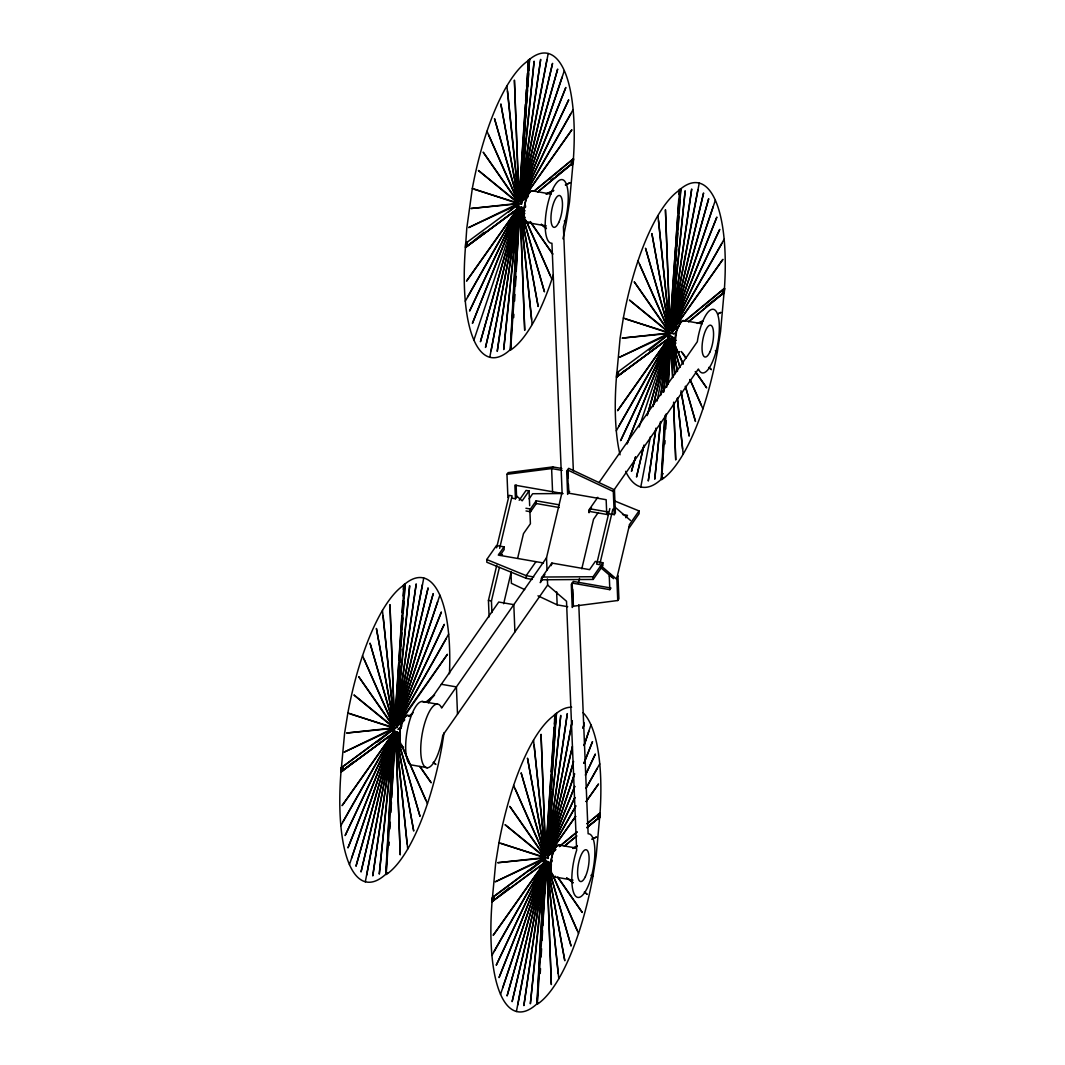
<?xml version="1.0" encoding="UTF-8"?>
<svg xmlns="http://www.w3.org/2000/svg" width="1065" height="1065" viewBox="0 0 1065 1065"><rect width="100%" height="100%" fill="white"/><g stroke="black" fill="none" stroke-linecap="round" stroke-linejoin="round"><path stroke-width="1.5" d="M399.428 737.739L399.894 731.495A16.135 5.125 -80.1 0 1 408.8 715.733L409.319 716.492A16.135 5.125 -80.1 0 0 399.628 734.065L399.907 743.237L402.211 747.257A16.135 5.125 -80.1 0 0 403.582 747.111M528.04 222.598A16.135 5.125 -80.1 0 1 526.656 222.745C522.436 218.818 524.14 212.081 524.339 206.983A16.135 5.125 -80.1 0 1 533.259 191.221M550.512 867.429L550.978 861.199A16.135 5.125 -80.1 0 1 559.897 845.437L560.403 846.196A16.135 5.125 -80.1 0 0 550.725 863.768L550.991 872.927L553.294 876.961A16.135 5.125 -80.1 0 0 554.679 876.815M679.071 352.209L676.515 351.423C673.32 341.479 674.864 327.328 683.064 320.459L702.221 323.8M399.415 738.245L400.413 745.007M523.874 213.732L524.859 220.482M551.497 874.698L550.512 867.948M386.036 874.259L393.451 735.276L385.77 874.205L387.514 873.034L385.77 874.205A145.572 46.048 -80.1 0 1 341 771.752L393.105 733.426L393.384 729.179L377.516 742.039M393.997 751.198L394.37 744.581M394.729 737.978L394.955 734.384L391.694 797.525M395.647 720.526L396.1 712.259M396.739 700.703L396.926 697.389M389.045 845.464L389.218 842.162M389.95 828.929L390.322 822.326M390.868 812.409L391.427 802.491M397.085 726.13L397.005 727.395L396.952 726.117M515.633 204.999L516.152 203.415L516.445 204.067M511.693 348.481L510.228 349.693L517.91 210.763L518.668 210.75M510.481 349.746L518.162 210.803M517.723 239.905L517.896 236.603M518.628 223.384L518.908 218.418M519.188 213.453L519.48 209.472L516.245 271.362M520.279 192.698L520.652 186.095M521.291 174.527L521.557 169.575M513.676 317.65L513.863 314.335M514.595 301.115L514.954 294.499M515.42 286.232L515.966 276.314M521.384 204.307L521.53 201.618M537.732 192.099L573.289 162.785L573.516 158.845L573.01 162.772L555.997 176.178M542.285 858.923L542.671 859.761M538.331 1002.684L536.866 1003.909L544.548 864.966L545.307 864.966M537.119 1003.949L544.801 865.02M546.917 846.915L547.277 840.312M547.929 828.743L548.102 825.442M544.361 894.121L544.535 890.806M545.267 877.587L545.639 870.97M545.826 867.669L546.119 863.675L542.884 925.565M540.221 973.503L540.501 968.551M541.14 956.982L541.592 948.715M542.058 940.448L542.604 930.53M548.022 858.523L547.903 855.781L548.102 857.085M597.944 819.158L598.224 814.379L598.277 818.359L589.304 825.495M586.975 827.678L599.928 816.988C599.528 807.55 601.579 817.454 598.011 818.319M664.613 418.665L661.245 479.303L662.989 478.132L661.245 479.303A145.572 46.048 -80.1 0 1 625.621 471.329M666.357 387.261L668.927 340.361L669.699 340.361M661.511 479.343L665.053 415.403M666.623 387.301L668.927 340.361M668.927 366.2L669.113 362.899M669.752 351.33L670.218 343.063M671.496 319.007L671.855 312.404M672.587 299.185L672.774 295.884M664.88 443.945L665.066 440.644M665.705 429.062L666.171 420.795M668.181 384.438L670.764 339.123L670.231 339.921M688.762 321.71L724.32 292.382L724.546 288.455L724.067 292.343L705.696 306.76M523.874 213.226L524.087 209.552A16.135 5.125 -80.1 0 1 532.593 191.048M573.023 163.025L569.522 201.951L566.34 221.999A145.572 46.248 -80.2 0 1 562.959 238.8M599.662 817.241L596.16 856.154L592.979 876.202A145.572 46.248 -80.2 0 1 537.239 1004.255L546.744 864.221L551.337 984.579L546.904 864.008L558.806 978.722M724.054 292.635L720.552 331.561L717.371 351.596A145.572 46.248 -80.2 0 1 661.631 479.649L666.078 414.005M341.253 767.785L393.145 729.418L341.253 767.785L340.986 772.152L353.194 762.087M341.026 771.739L341.519 767.825M342.677 770.501L342.917 766.547L342.65 770.78M392.799 732.081L393.118 729.139L392.892 730.643M395.009 724.466L394.21 725.172L394.543 721.191M395.554 724.067L405.086 583.793L403.622 584.885L403.329 589.358L404.793 588.266M394.476 725.225L398.656 663.562M398.869 660.273L401.838 615.77M402.051 612.481L402.823 600.94M403.156 596.001L403.888 584.938L405.352 583.846M397.258 727.275A5.818 1.85 -80.1 0 0 395.754 724L396.46 713.51M396.673 710.209L397.551 697.029M397.778 693.741L398.643 680.548M398.869 677.26L399.641 665.718M399.854 662.43L400.733 649.237M400.959 645.949L401.838 632.77M402.051 629.468L402.823 617.926M403.142 612.987L403.915 601.459M404.141 598.157L405.086 583.793M508.378 212.255L517.843 204.666L465.711 243.273L465.445 247.24A145.572 46.048 -80.1 0 0 510.228 349.693M517.51 207.622L517.55 208.913L465.711 247.293L465.711 243.273M517.164 208.846L517.43 204.72M465.711 247.293L517.337 208.873L517.697 204.773L468.653 227.591L517.51 203.908L471.076 208.5L517.63 203.428L472.328 188.412A145.572 46.354 -80 0 1 528.599 60.452L519.068 200.486L514.408 80.115L518.881 200.686L519.214 193.391M520 199.554L529.545 59.281L528.08 60.372L527.774 64.845L529.252 63.754M519.467 199.954L518.921 200.713L525.404 104.45M525.631 101.148L526.39 89.62M526.616 86.318L527.495 73.139M527.707 69.837L528.333 60.425L529.811 59.334M521.131 185.696L520.505 198.929M521.344 182.408L523.208 154.398M523.434 151.097L524.313 137.917M524.526 134.616L525.404 121.437M525.631 118.135L526.39 106.606M526.616 103.305L527.495 90.126M527.707 86.824L528.586 73.645M528.812 70.343L529.545 59.281M492.097 901.656L492.349 897.476L544.215 858.829L543.975 860.334M544.242 860.387L544.481 858.883L492.616 897.529L492.083 901.456L495.718 862.65L498.966 842.628A145.572 46.354 -80 0 1 555.238 714.668L545.706 854.689L541.047 734.318L545.52 854.902L533.538 740.175M543.882 861.785L544.481 858.883M536.866 1003.909A145.572 46.048 -80.1 0 1 492.083 901.456L543.975 863.089L544.335 858.976M546.105 854.157L545.307 854.875L545.852 847.594M545.56 854.915L550.951 775.134M551.164 771.832L554.133 727.342M554.346 724.054L554.971 714.628L556.449 713.537L546.638 853.771M548.275 858.403A5.818 1.85 -80.1 0 0 546.838 853.704L547.65 841.563M547.982 836.611L548.755 825.082M548.968 821.781L549.846 808.601M550.072 805.3L550.951 792.12M551.164 788.832L551.936 777.29M552.149 773.989L553.028 760.809M553.254 757.521L554.133 744.329M554.346 741.04L555.118 729.498M555.451 724.559L556.449 713.537M668.447 338.497L668.727 334.383L616.741 372.87L616.475 376.85A145.572 46.048 -80.1 0 0 620.056 454.822M668.54 337.219L668.58 338.524L616.741 376.89L616.741 372.87M668.274 337.179L668.607 334.237L668.634 335.781M670.497 329.551L669.685 330.27L679.63 190.063A145.572 46.354 -80 0 0 623.358 318.022L620.11 338.044L616.489 377.05M657.93 215.569L669.912 330.296L675.556 247.24M675.782 243.938L677.646 215.929M677.859 212.627L678.738 199.448M671.03 329.165L680.841 188.931L679.364 190.023L679.071 194.496L680.269 193.364M671.496 325.198L672.374 312.005M672.587 308.717L673.36 297.175M673.586 293.887L674.465 280.707M674.678 277.406L675.556 264.226M675.769 260.925L676.541 249.396M676.768 246.095L677.646 232.916M677.859 229.614L678.738 216.435M678.951 213.133L679.829 199.954M680.056 196.652L680.841 188.931M668.101 384.252L671.136 339.615L672.587 377.543M341 771.952L344.634 732.96L347.882 712.924A145.572 46.354 -80 0 1 404.154 584.965L394.622 724.999L389.963 604.627L394.423 725.198L382.455 610.485M571.306 164.955L571.586 160.176M472.328 188.412L466.776 228.309L465.445 247.639L467.362 246.055L467.362 242.035M492.083 901.842L493.734 900.484L494.267 896.291L494 900.271L492.11 901.429M616.489 377.223L618.392 375.665L618.392 371.645M423.75 578.015L396.06 723.774L409.666 585.71L395.634 722.177M545.839 854.117L545.307 854.875A5.818 1.85 -80.1 0 1 546.944 853.584L560.762 715.4L546.891 850.229M671.496 327.208L685.154 190.808L671.456 323.986M660.54 421.673L654.749 479.183L660.659 421.594M663.522 392.093L668.66 341.159L660.979 393.81M520.253 196.027L534.124 61.198L520.306 199.235L540.674 59.387L520.505 199.262L518.735 200.26M663.695 391.987L669.179 341.026M391.268 731.162A2.25 0.719 -80.1 0 1 391.148 728.873L391.374 730.164M395.861 723.761L416.215 583.9L396.06 723.774L394.21 725.172A5.818 1.85 -80.1 0 1 395.861 723.88M546.944 853.451L567.312 713.603L547.144 853.478L572.264 720.805L547.33 853.558L572.371 746.725M666.783 333.744L667.262 334.783M660.659 395.448L668.54 341.146L653.231 405.818M671.576 327.195L691.704 188.998L671.536 328.872L669.685 330.27M393.158 730.683L393.384 729.179M517.337 206.131L517.577 204.626M517.603 206.171L517.843 204.666M668.367 335.728L668.607 334.237M444.092 732.627L441.882 746.512A145.572 46.248 -80.2 0 1 386.142 874.551L395.661 734.53L400.254 854.889L395.821 734.318L407.722 849.018M670.511 339.069L670.657 339.802M422.406 584.632L396.233 723.867L428.103 587.88L396.406 724.027L433.229 593.604L396.553 724.24L439.858 595.202M548.195 53.503L520.692 199.355L552.562 63.368L520.852 199.514L557.674 69.092L520.998 199.727L564.304 70.689M699.226 183.1L671.722 328.952L703.579 192.978L671.882 329.112L708.704 198.689L672.028 329.338L715.334 200.287M365.322 881.82L392.945 735.982L361.035 871.955L392.852 735.835L355.976 866.244L392.785 735.635L351.596 858.177M366.666 875.19L393.052 736.061L372.777 875.909L393.171 736.061L379.273 874.099L393.704 735.928M489.78 357.308L517.51 211.549L497.235 351.397L517.63 211.549L503.718 349.586L518.149 211.416M491.125 350.678L517.404 211.469L485.494 347.443L517.31 211.323L480.435 341.732L517.231 211.123L473.872 340.161M546.851 60.119L520.253 199.128M516.418 1011.51L544.042 865.685L512.119 1001.646L543.949 865.539L507.073 995.948L543.869 865.326L500.51 994.364M517.763 1004.894L544.148 865.752L523.874 1005.613L544.268 865.765L530.357 1003.789L544.787 865.619M650.435 436.61L640.811 486.905M657.118 400.973L668.54 341.146M697.881 189.73L671.283 328.739M671.909 330.975L671.842 330.296L671.909 330.975A5.818 1.85 -80.1 0 0 671.363 329.245M572.398 746.751L547.49 853.717L573.542 761.475L547.636 853.93L574.528 773.802M644.005 445.024L636.511 477.04L643.739 446.288M652.991 406.59L668.341 340.933L647.653 414.085M496.623 547.796L509.07 495.345L512.092 495.877L499.645 548.329M489.115 616.941L488.436 600.394L496.783 565.222M491.923 612.508L491.444 600.926L499.418 567.352M503.665 603.709L511.253 571.745M517.63 558.313L523.487 533.632L530.41 523.727L529.877 510.614M547.011 570.055L546.518 557.794L562.08 492.23L551.936 243.246A32.27 10.264 -80.1 0 1 547.21 206.49A32.27 10.264 -80.1 0 1 564.796 181.29A32.27 10.264 -80.1 0 1 563.412 226.792L573.356 470.797M578.375 583.207L579.506 578.415M581.783 568.817L593.551 519.241L598.277 512.478M609.846 508.577L596.666 564.13L599.688 564.65L612.868 509.11M617.354 576.005L629.029 526.802M647.174 415.59L668.261 340.733L639.2 427.065M562.134 77.173L521.131 200.007L565.835 87.476L521.224 200.326L568.723 99.83L521.304 200.713L573.103 109.642M437.675 601.685L396.673 724.519L441.389 611.989L396.779 724.839L444.278 624.343L396.846 725.225L448.645 634.154M713.164 206.783L672.161 329.604L716.865 217.087L672.255 329.937L719.754 229.428L672.335 330.31L724.133 239.252M574.581 773.896L547.769 854.21L574.714 786.383M588.772 731.375L584.033 745.553L590.942 724.892M349.427 864.673L392.719 735.369L347.962 847.886L392.679 735.05L345.127 835.546L392.652 734.677L340.813 825.734M502.693 987.881L543.816 865.06L499.046 977.577L543.762 864.74L496.223 965.249L543.749 864.381L491.91 955.438M627.112 443.706L668.154 340.148L620.602 440.644L668.141 339.775L616.302 430.832M574.754 786.516L547.863 854.543L574.807 797.539M517.177 210.857L472.407 323.374L517.124 210.537L469.585 311.033L517.111 210.164L465.272 301.222M627.112 443.732L668.194 340.467M574.834 797.698L547.942 854.915L575.965 805.779M585.457 775.12L595.362 754.033L585.444 775.04M586.056 788.207L599.741 763.858M570.76 114.008L521.344 201.125L571.892 129.757L521.357 201.578L527.907 196.453M446.302 638.521L396.899 725.638L447.446 654.269L396.752 727.342L396.686 726.077L404.7 719.927M721.79 243.605L672.374 330.736L722.922 259.367L672.388 331.175L678.671 326.01M575.526 806.777L547.982 855.341L575.646 816.283M467.602 296.869L517.111 209.765L466.523 281.12L517.124 209.312L467.109 246.268M343.156 821.381L392.652 734.278L342.078 805.633L392.666 733.825L345.513 768.424M618.632 426.479L668.128 339.362L617.554 410.731L668.154 338.923L618.139 375.865M494.24 951.072L543.749 863.968L493.162 935.336L543.762 863.529L493.747 900.471M585.856 788.446L597.398 768.211M518.935 210.258L519.48 209.472M519.201 210.311L519.747 209.512M394.489 734.783L395.022 733.985M394.756 734.823L395.288 734.025M680.695 322.109L676.648 330.962L674.944 344.354M546.119 863.675L544.521 865.339M545.839 864.514L546.385 863.728M507.912 497.462L506.967 474.298L508.112 472.647L552.762 466.923L561.801 468.494M512.425 498.26L515.447 498.779L516.592 497.142L516.099 485.028M519.174 500.284L526.057 490.419L529.065 490.952L529.678 505.702M529.065 490.952L522.183 500.816L516.339 495.797M532.34 579.427L526.323 578.375L486.851 562.253L486.745 559.538L496.503 545.546L504.038 546.864L504.144 549.593L500.044 555.464M529.119 498.819L532.66 493.734L562.24 493.534M552.762 466.923L551.617 468.56L552.562 491.737M504.038 546.864L498.287 555.091L543.496 562.986M526.03 510.96L530.556 511.759L530.437 509.03L536.174 500.803L559.112 504.81M530.556 511.759L536.294 503.532L536.174 500.803M569.642 491.484L567.632 494.36L566.687 471.196L568.697 468.32L614.452 489.833L615.397 513.01L614.252 514.648L606.717 513.343L606.158 499.711L568.484 493.135L567.552 469.958L613.307 491.484L614.252 514.648M428.423 702.78L498.74 602.031L513.809 604.654L514.914 631.918M535.961 561.668L526.203 575.646L526.323 578.375M546.518 557.794L441.656 708.052A32.27 10.264 -80.1 0 0 424.03 725.624A32.27 10.264 -80.1 0 0 425.734 767.386A32.27 10.264 -80.1 0 0 442.76 735.316L547.623 585.044L547.383 578.921M599.049 482.512L697.309 341.732A32.27 10.264 -80.1 0 1 714.335 309.649A32.27 10.264 -80.1 0 1 716.039 351.423A32.27 10.264 -80.1 0 1 698.414 368.983L613.387 490.819M542.192 578.415L540.235 582.648L542.245 579.773L593.192 579.44L602.95 565.462L602.843 562.733L595.308 561.415L589.571 569.642L551.896 563.066L541.273 578.282L541.393 581.011M597.785 497.302L588.918 510.015L589.038 512.744L589.784 508.777L607.796 511.919M543.11 577.097L544.947 574.461M589.837 510.135L591.474 507.792M613.307 491.484L614.452 489.833M606.717 513.343L607.862 511.693M625.821 517.71L627.458 515.354L622.546 514.502M593.192 579.44L593.085 576.724L602.843 562.733M639.013 510.92L629.255 524.899L629.362 527.628L639.12 513.636L639.013 510.92L614.718 500.989M617.753 600.514L616.808 577.35L617.953 575.699L618.898 598.876L617.753 600.514L573.09 606.251L572.158 583.087L609.819 589.664L609.273 576.032L610.418 574.394M609.819 589.664L610.977 588.013L573.303 581.437L571.293 584.312L572.238 607.489L573.383 605.839L572.704 589.291M555.797 849.617L547.903 855.781L575.646 816.482M586.136 801.586L598.53 783.973L586.136 801.479M469.958 243.912L484.043 232.303M527.641 196.399L521.357 201.578L528.027 196.692M533.911 191.221L573.25 158.805M534.177 191.274L573.516 158.845M538.717 191.021L573.289 162.785M680.748 322.029L682.226 320.818L684.342 320.924M620.988 373.522L624.836 370.354M649.157 350.305L668.727 334.383M684.941 320.831L724.28 288.402M672.654 331.228L678.924 326.05M685.208 320.871L724.546 288.455M688.496 321.657L724.32 292.382M673.692 334.13L676.195 332.054M663.242 473.699L661.498 474.87M404.447 719.873L396.912 726.09L403.568 721.205M409.466 715.733L413.233 712.631M425.787 702.288L434.573 695.032M409.732 715.786L412.235 713.71M426.053 702.328L433.588 696.111M398.204 729.032L401.971 725.931M496.596 898.128L509.403 887.571M529.891 870.677L544.242 859.122M548.262 855.834L555.531 849.577M559.298 846.475L576.884 831.978M586.922 823.698L599.888 813.008M559.564 846.515L577.137 832.018M587.188 823.738L600.154 813.061M565.355 845.224L575.459 836.904M586.788 827.572L599.928 816.988M564.37 846.316L576.924 835.958M519.148 199.581L518.881 199.794A5.818 1.85 -80.1 0 0 516.845 205.984M520.492 199.554L519.667 199.94A5.818 1.85 -80.1 0 0 517.697 209.366A5.818 1.85 -80.1 0 0 521.078 207.156M670.444 328.965L669.912 329.404A5.818 1.85 -80.1 0 0 667.875 335.582M671.522 329.152L670.697 329.538A5.818 1.85 -80.1 0 0 668.727 338.976A5.818 1.85 -80.1 0 0 672.108 336.766M669.432 340.307L668.913 340.733L670.444 339.482M394.689 724.093L394.423 724.307A5.818 1.85 -80.1 0 0 392.386 730.497M394.955 734.384L393.424 735.649L395.221 734.437M546.052 853.571L545.52 854.01A5.818 1.85 -80.1 0 0 543.483 860.187M571.399 164.889L573.063 163.651A145.572 46.554 -80.1 0 0 527.561 61.078M598.037 819.091L599.702 817.867A145.572 46.554 -80.1 0 0 583.114 712.725M680.575 188.891L679.364 190.023M616.741 376.89L668.367 338.484M341.253 771.806L392.879 733.399M556.183 713.497L554.971 714.628M546.372 853.717L545.373 854.463L546.891 853.331M550.672 180.078L553.334 178.135M673.719 330.203L679.044 326.303M547.996 855.781L554.665 850.895M546.239 194.283L553.627 190.688M698.746 323.174L703.18 321.018M717.956 313.842L720.912 312.404L717.956 313.776M572.877 848.499L577.31 846.342M592.087 839.153L596.52 837.01L592.087 839.074M546.252 193.803L553.64 190.369M697.282 323.414L703.193 320.658M392.879 729.379L344.195 752.103L393.052 728.42L346.631 733.026L393.171 727.941L347.882 712.924M398.164 729.339L401.119 727.954M543.975 859.069L495.292 881.793L544.148 858.124L497.714 862.717L544.268 857.631L498.966 842.628M572.89 848.02L577.323 845.956M679.696 351.69L677.02 351.823L675.303 347.936M506.967 474.298L551.617 468.56L562.16 470.411M393.451 735.276L394.21 735.263M593.085 576.724L542.138 577.044L542.245 579.773M521.624 201.618L521.464 202.883M543.975 863.089L544.148 861.825M531.981 190.768L551.124 194.11M519.414 209.872L517.883 211.136M527.202 222.598L546.345 225.94M722.616 289.773L722.336 294.552L724.093 293.261A145.572 46.554 -80.1 0 0 678.591 190.675M668.62 334.517L619.684 357.188L668.54 333.518L622.106 338.111L668.66 333.026L623.358 318.022M563.105 493.574L514.888 485.161L515.447 498.779M589.89 511.506L607.915 514.648M536.294 503.532L559.218 507.526M525.924 508.245L530.437 509.03M499.432 554.04L502.454 554.559M609.273 576.032L612.282 576.564M533.738 576.964L526.203 575.646L486.745 559.538M537.971 595.828L557.168 604.853L567.712 606.704M488.436 600.394L491.444 600.926M441.336 684.276L456.406 686.912L457.511 714.176M555.89 717.97L554.412 719.061M421.98 701.462L437.036 704.098M396.047 724.067L395.221 724.453A5.818 1.85 -80.1 0 0 393.238 733.878A5.818 1.85 -80.1 0 0 396.633 731.668M392.626 733.346L393.052 732.134M427.478 767.759L412.408 765.123A32.27 10.264 -80.1 0 1 407.416 729.751A32.27 10.264 -80.1 0 1 424.522 702.394M558.619 844.971L576.165 848.033M547.13 853.757L546.305 854.143A5.818 1.85 -80.1 0 0 544.335 863.569A5.818 1.85 -80.1 0 0 547.716 861.372M553.84 876.801L572.983 880.143M474.351 189.357L517.776 202.949L478.398 170.467L517.936 202.483L483.164 152.162L518.109 202.044L486.998 131.235M524.113 208.447L521.011 207.475L524.819 210.617M625.381 318.954L668.793 332.546L629.428 300.064L668.953 332.094L634.194 281.772L669.126 331.654L638.028 260.832M675.143 338.058L672.042 337.086L675.849 340.228M349.892 713.87L393.318 727.462L353.953 694.979L393.478 726.996L358.705 676.674L393.651 726.556L362.539 655.747M399.655 732.96L396.566 731.988L400.373 735.143M500.989 843.56L544.415 857.152L505.036 824.669L544.574 856.699L509.802 806.378L544.748 856.26L513.636 785.438M550.751 862.663L547.65 861.692L551.457 864.833M521.078 206.983L524.166 207.995M564.317 221.054L566.34 221.999M715.347 350.665L717.371 351.596M590.955 875.257L592.979 876.202M524.686 589.584L511.4 583.327L510.934 571.745M395.461 723.827L395.887 724.147A5.818 1.85 -80.1 0 1 396.207 724.852M524.752 211.056L520.931 207.955L524.686 213.399M541.273 224.475L546.358 228.602M675.769 340.654L671.962 337.565L675.716 342.997M400.294 735.569L396.486 732.467L400.227 737.912M433.349 762.407L435.891 764.47L433.349 762.367M551.377 865.259L547.57 862.171L551.324 867.602M566.633 877.653L572.997 882.805M541.313 224.236L546.385 228.429M569.216 879.504L573.023 882.645M614.824 506.967L630.533 520.452M600.886 565.688L616.595 579.174M600.287 567.246L613.586 578.654M547.623 585.044L566.513 601.259L576.658 850.243A32.27 10.264 -80.1 0 0 575.273 895.745A32.27 10.264 -80.1 0 0 592.859 870.544A32.27 10.264 -80.1 0 0 588.133 833.789L578.801 604.734M675.623 343.396L671.855 338.018L682.998 363.418M681.267 351.49L685.966 358.226M695.378 371.698L706.667 387.873L695.418 371.552M524.592 213.799L520.825 208.407L524.765 217.38M530.237 221.879L552.828 254.229L530.317 221.547M551.231 868.002L547.463 862.61L551.404 871.583M557.82 877.44L582.289 912.479L557.887 877.121M400.134 738.311L396.38 732.92L399.655 740.388M419.903 766.614L431.192 782.775L419.93 766.467M682.279 352.515L686.033 357.96M524.965 220.721L525.924 222.132A16.135 5.125 -80.1 0 0 528.639 221.973M551.603 874.924L552.562 876.335A16.135 5.125 -80.1 0 0 555.278 876.175M400.52 745.234L401.478 746.645A16.135 5.125 -80.1 0 0 402.743 747.111M639.586 264.386L669.313 331.242L645.51 248.225L669.512 330.882L651.873 233.555L669.712 330.563L658.556 220.641M683.171 364.257L671.735 338.43L679.963 367.159M689.907 379.446L702.913 408.827M488.555 134.776L518.296 201.644L494.493 118.614L518.482 201.272L500.843 103.944L518.682 200.952L506.9 85.972M524.752 217.939L520.705 208.82L544.455 291.837L520.572 209.206L538.158 306.52L520.426 209.525L532.167 324.505M526.097 220.974L551.883 279.216M515.194 788.992L544.934 855.847L521.131 772.831L545.12 855.488L527.481 758.16L545.32 855.168L534.164 745.247M578.521 933.419L547.343 863.036L571.093 946.053L547.21 863.409L564.796 960.723L547.064 863.742L558.18 973.65M364.11 659.302L393.837 726.157L370.034 643.127L394.037 725.784L376.398 628.47L394.223 725.465L383.08 615.557M427.438 803.729L396.26 733.332L420.009 816.349L396.127 733.718L413.713 831.033L395.98 734.038L407.083 843.946M690.213 379.859L701.342 405.259M526.07 220.362L550.325 275.662M552.708 874.578L576.964 929.865M401.625 744.874L425.867 800.174M679.869 367.412L671.602 338.803L677.46 371.246M685.381 386.475L695.485 421.447L685.434 386.315M675.277 347.749L674.97 344.874M677.367 371.459L671.456 339.136L674.93 373.575M681.214 392.479L689.188 436.118L680.974 390.709M677.353 398.31L683.198 454.116M674.824 373.762L671.296 339.402L672.694 377.396M531.541 319.433L520.266 209.805L524.712 330.376L520.106 210.018L510.601 350.039A145.572 46.248 -80.2 0 0 553.334 274.783M507.526 91.044L518.881 200.686M677.42 398.19L682.559 449.044M567.831 469.545L568.164 477.826M568.444 484.442L568.777 492.722M556.622 591.621L557.168 604.853M551.896 563.066L551.95 564.423M551.031 564.304L551.084 565.661M670.098 330.083L665.439 209.725L669.912 330.296M673.586 403.915L675.729 459.974L673.613 402.171M517.244 207.569L517.284 208.86M519.707 207.063A2.25 0.719 -80.1 0 1 518.828 206.304A2.25 0.719 -80.1 0 1 519.56 203.255A2.25 0.719 -80.1 0 1 520.439 204.014M520.346 199.634A5.818 1.85 -80.1 0 1 520.665 200.34M518.269 210.684A5.818 1.85 -80.1 0 1 516.818 208.687M515.766 206.504A4.26 1.358 -80.1 0 1 518.083 200.566M517.976 209.459A5.112 1.624 -80.1 0 1 516.418 208.98M516.259 205.718A5.112 1.624 -80.1 0 1 518.043 200.287M515.58 205.186A3.301 1.052 -80.1 0 1 516.578 201.897A3.301 1.052 -80.1 0 1 517.75 201.991M515.527 204.946A2.25 0.719 -80.1 0 1 516.312 202.563A2.25 0.719 -80.1 0 1 517.071 203.162M520.199 199.488A5.818 1.85 -80.1 0 1 521.637 204.2M518.735 200.659A5.818 1.85 -80.1 0 1 520.306 199.368M525.391 207.529A6.19 1.97 -80.1 0 1 525.631 205.931M546.558 860.906A2.25 0.719 -80.1 0 1 545.52 860.973A2.25 0.719 -80.1 0 1 545.986 857.831A2.25 0.719 -80.1 0 1 547.024 857.764M546.971 853.85A5.818 1.85 -80.1 0 1 547.303 854.543M544.907 864.886A5.818 1.85 -80.1 0 1 543.456 862.89M544.614 863.662A5.112 1.624 -80.1 0 1 543.057 863.196M542.897 859.921A5.112 1.624 -80.1 0 1 545.147 854.117M554.199 715.281A145.572 46.554 -80.1 0 1 571.625 707.24M542.218 860.933A3.301 1.052 -80.1 0 1 543.683 855.648M542.378 858.004A2.25 0.719 -80.1 0 1 543.709 857.365M542.711 860.973A2.25 0.719 -80.1 0 1 542.165 859.149M542.404 860.706A4.26 1.358 -80.1 0 1 543.962 855.142M552.029 861.745A6.19 1.97 -80.1 0 1 552.269 860.147M671.123 335.834A2.25 0.719 -80.1 0 1 669.938 336.487A2.25 0.719 -80.1 0 1 670.444 333.092A2.25 0.719 -80.1 0 1 671.456 333.611M669.299 340.281A5.818 1.85 -80.1 0 1 667.848 338.284M667.582 331.921A4.26 1.358 -80.1 0 1 669.659 330.922M666.797 336.101A4.26 1.358 -80.1 0 1 667.023 333.957M667.209 336.58A5.112 1.624 -80.1 0 1 668.367 331.042A5.112 1.624 -80.1 0 1 670.351 329.751M669.006 339.056A5.112 1.624 -80.1 0 1 667.728 339.203M666.597 336.327A3.301 1.052 -80.1 0 1 666.73 333.944M666.93 333.119A3.301 1.052 -80.1 0 1 667.169 332.373M667.462 331.748A3.301 1.052 -80.1 0 1 667.768 331.295M666.623 335.981A2.25 0.719 -80.1 0 1 666.637 333.971M666.93 332.892A2.25 0.719 -80.1 0 1 667.129 332.466M671.23 329.098A5.818 1.85 -80.1 0 1 672.667 333.798M669.765 330.27A5.818 1.85 -80.1 0 1 671.336 328.978M395.461 731.216A2.25 0.719 -80.1 0 1 394.423 731.269A2.25 0.719 -80.1 0 1 394.902 728.127A2.25 0.719 -80.1 0 1 395.94 728.074M394.889 733.958A5.818 1.85 -80.1 0 1 392.373 733.199M391.787 727.794A4.26 1.358 -80.1 0 1 394.17 725.837M391.321 731.016A4.26 1.358 -80.1 0 1 391.534 728.873M393.052 734.357A5.112 1.624 -80.1 0 1 391.96 733.492M391.734 731.482A5.112 1.624 -80.1 0 1 392.293 727.635M392.666 726.463A5.112 1.624 -80.1 0 1 394.503 724.373M403.103 585.59A145.572 46.554 -80.1 0 1 449.47 673.732M391.121 731.229A3.301 1.052 -80.1 0 1 391.254 728.859M391.441 728.034A3.301 1.052 -80.1 0 1 392.586 725.957M391.454 727.808A2.25 0.719 -80.1 0 1 392.426 727.009M393.864 733.812L394.143 733.106L393.864 733.812M396.073 725.904L396.406 725.212L396.073 725.904M518.322 209.299L518.602 208.594L518.322 209.299M520.532 201.392L520.852 200.699L520.532 201.392M544.961 863.502L545.28 862.81L544.961 863.502M547.17 855.608L547.49 854.915L547.17 855.608M669.353 338.91L669.672 338.204L669.353 338.91M655.894 428.356L648.265 481.007L655.934 428.356M635.499 457.005L631.465 471.342L635.512 457.031M584.312 723.295L582.968 728.074L584.312 723.295M592.473 741.693L583.913 763.325L592.473 741.693M569.881 182.794L565.448 184.951L569.881 182.794M711.367 369.555L708.824 367.492L711.367 369.555M586.975 894.161L584.432 892.097L586.975 894.161M709.823 352.142A16.135 5.125 -80.1 0 0 711.473 325.65A16.135 5.125 -80.1 0 0 702.115 345.526A16.135 5.125 -80.1 0 0 709.823 352.142M558.739 222.452A16.135 5.125 -80.1 0 0 560.376 195.96A16.135 5.125 -80.1 0 0 551.031 215.836A16.135 5.125 -80.1 0 0 558.739 222.452M585.377 876.655A16.135 5.125 -80.1 0 0 587.015 850.176A16.135 5.125 -80.1 0 0 577.669 870.038A16.135 5.125 -80.1 0 0 585.377 876.655"/></g></svg>
